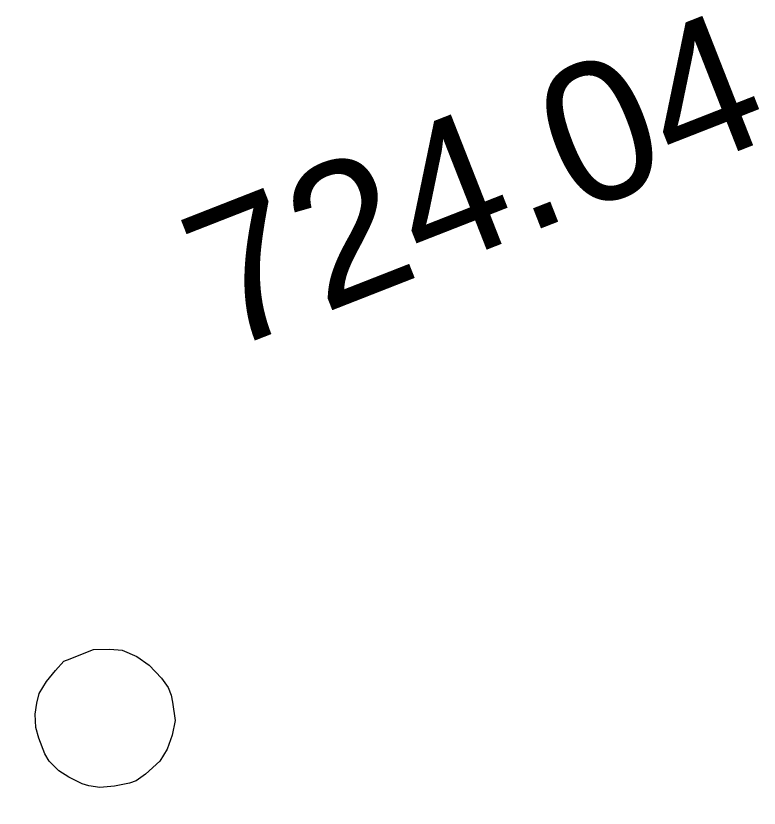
# Model space of a CAD drawing. Header units: millimetres. Extents: x 348 to 2201, y 118 to 1049.
# Drawn here: x 858.76 to 864.11, y 644.01 to 649.71 of the extents above; entities that cross this region are included whole.
import ezdxf
from ezdxf.enums import TextEntityAlignment as Align

# ---------------------------------------------------------------- set-up
doc = ezdxf.new("R2010")
doc.units = ezdxf.units.MM
doc.layers.add('606_PTO_COTADO', color=9, linetype='Continuous', lineweight=18)
doc.layers.add('PA6_TEXTO', color=3, linetype='Continuous', lineweight=18)
doc.styles.add('NORMAL', font='arial.ttf')

# ---------------------------------------------------------------- blocks, each defined once
blk = doc.blocks.new('SP09')
at = {"color": 0, "linetype": 'Continuous'}
blk.add_lwpolyline([(-0.0279, -0.5148), (-0.1379, -0.4948), (-0.2379, -0.4648), (-0.3079, -0.4248), (-0.3479, -0.3948), (-0.4179, -0.3148), (-0.4679, -0.2448), (-0.5079, -0.1548), (-0.5179, -0.0948), (-0.5179, 0.0252), (-0.5079, 0.1052), (-0.4779, 0.1952), (-0.4379, 0.2652), (-0.3979, 0.3252), (-0.3179, 0.3852), (-0.2279, 0.4352), (-0.1479, 0.4752), (-0.0979, 0.4752), (-0.0279, 0.4752), (0.0821, 0.4752), (0.1921, 0.4352), (0.2721, 0.3952), (0.3521, 0.3152), (0.4121, 0.2252), (0.4621, 0.1052), (0.4821, 0.0252), (0.4821, -0.0348), (0.4721, -0.0848), (0.4421, -0.2148), (0.3821, -0.3048), (0.3121, -0.3848), (0.2321, -0.4448), (0.1021, -0.4948), (0.0221, -0.5148)], close=True, dxfattribs=at)

msp = doc.modelspace()

# ---------------------------------------------------------------- block references
at = {"layer": '606_PTO_COTADO', "rotation": 21.41522089134761}
msp.add_blockref('SP09', (859.4195, 644.6782, 724.04), dxfattribs=at)

# ---------------------------------------------------------------- texts
at = {"layer": 'PA6_TEXTO', "color": 9, "style": 'NORMAL', "oblique": 360}
msp.add_text('724.04', height=1, rotation=21.4152, dxfattribs=at).set_placement((862.0556, 648.5278, 724.04), align=Align.MIDDLE_CENTER)

doc.saveas('drawing.dxf')
